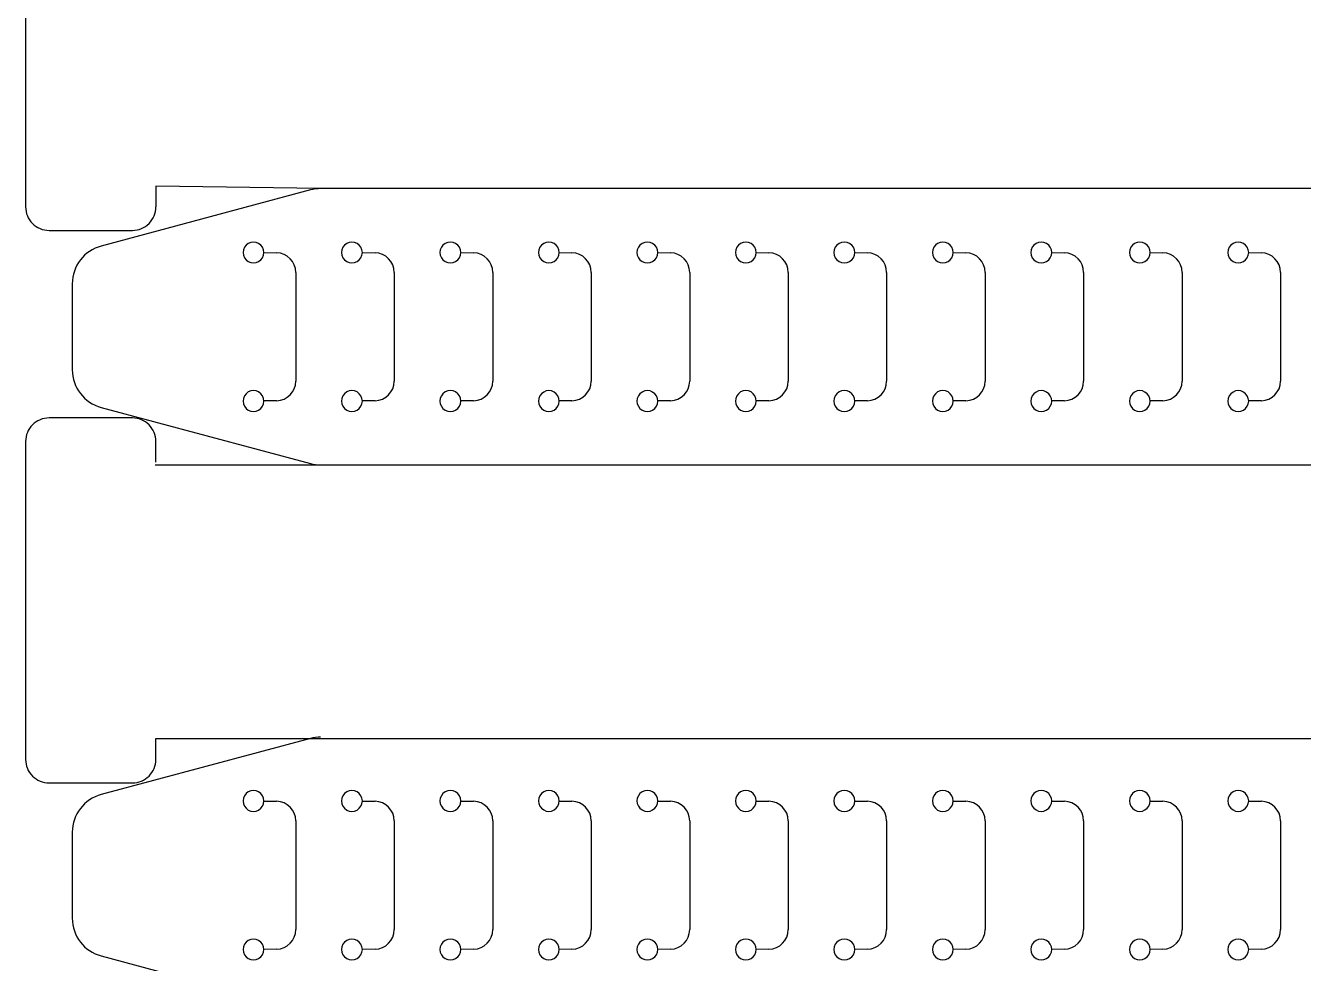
# Model space of a CAD drawing. Extents: x 8 to 984, y 25 to 710.
# Drawn here: x 11.8 to 109.9, y 165.9 to 237.8 of the extents above; entities that cross this region are included whole.
import ezdxf

# ---------------------------------------------------------------- set-up
doc = ezdxf.new("R2010")
doc.units = 0
doc.layers.add('Layer_1', color=7, linetype='CONTINUOUS')

msp = doc.modelspace()

# ---------------------------------------------------------------- linework, layer by layer
at = {"layer": 'Layer_1', "color": 7}
for p, q in [((11.820477, 248.323958), (11.820477, 223.923977)), ((33.685303, 225.227288), (17.630095, 220.925322)), ((34.461749, 225.329523), (21.820484, 225.523965)), ((21.820484, 225.523965), (21.820484, 223.923977)), ((377.04821, 225.329523), (34.461749, 225.329523)), ((13.620464, 222.123964), (20.02047, 222.123964)), ((15.406563, 218.027552), (15.406563, 211.431516)), ((17.630095, 208.53372), (33.685303, 204.231754)), ((20.02047, 207.732853), (13.620464, 207.732853)), ((11.820477, 205.93284), (11.820477, 181.532859)), ((21.820484, 204.332851), (21.820484, 205.93284)), ((21.761749, 204.129519), (377.04821, 204.129519)), ((33.685303, 183.144912), (17.630095, 178.842946)), ((21.820484, 181.532859), (21.820484, 183.132847)), ((21.820484, 183.132847), (364.406947, 183.132847)), ((13.620464, 179.732845), (20.02047, 179.732845)), ((15.406563, 175.945176), (15.406563, 169.34914)), ((17.630095, 166.451344), (33.685303, 162.149378))]:
    msp.add_line(p, q, dxfattribs=at)
at = {"layer": 'Layer_1', "color": 1}
for p, q in [((30.106443, 220.416846), (31.078839, 220.4015)), ((30.106549, 220.429519), (30.106549, 220.429519)), ((37.663419, 220.416846), (38.635816, 220.4015)), ((37.663525, 220.429519), (37.663525, 220.429519)), ((45.220422, 220.416846), (46.192792, 220.4015)), ((45.220501, 220.429519), (45.220501, 220.429519)), ((52.777395, 220.416846), (53.749792, 220.4015)), ((52.777501, 220.429519), (52.777501, 220.429519)), ((60.334372, 220.416846), (61.306768, 220.4015)), ((60.334477, 220.429519), (60.334477, 220.429519)), ((67.891348, 220.416846), (68.863744, 220.4015)), ((67.891454, 220.429519), (67.891454, 220.429519)), ((75.448324, 220.416846), (76.420721, 220.4015)), ((75.44843, 220.429519), (75.44843, 220.429519)), ((83.005327, 220.416846), (83.977697, 220.4015)), ((83.005406, 220.429519), (83.005406, 220.429519)), ((90.562303, 220.416846), (91.5347, 220.4015)), ((90.562409, 220.429519), (90.562409, 220.429519)), ((98.119279, 220.416846), (99.091676, 220.4015)), ((98.119385, 220.429519), (98.119385, 220.429519)), ((105.676258, 220.416846), (106.648655, 220.4015)), ((105.676364, 220.429519), (105.676364, 220.429519)), ((32.555082, 218.90163), (32.555082, 210.557412)), ((40.112058, 218.90163), (40.112058, 210.557412)), ((47.669032, 218.90163), (47.669032, 210.557412)), ((55.226008, 218.90163), (55.226008, 210.557412)), ((62.783011, 218.90163), (62.783011, 210.557412)), ((70.339987, 218.90163), (70.339987, 210.557412)), ((77.896963, 218.90163), (77.896963, 210.557412)), ((85.45394, 218.90163), (85.45394, 210.557412)), ((93.010916, 218.90163), (93.010916, 210.557412)), ((100.567895, 218.90163), (100.567895, 210.557412)), ((108.124898, 218.90163), (108.124898, 210.557412)), ((31.078839, 209.057595), (30.106443, 209.042249)), ((30.106549, 209.029523), (30.106549, 209.029523)), ((38.635816, 209.057595), (37.663419, 209.042249)), ((37.663525, 209.029523), (37.663525, 209.029523)), ((46.192792, 209.057595), (45.220422, 209.042249)), ((45.220501, 209.029523), (45.220501, 209.029523)), ((53.749792, 209.057595), (52.777395, 209.042249)), ((52.777501, 209.029523), (52.777501, 209.029523)), ((61.306768, 209.057595), (60.334372, 209.042249)), ((60.334477, 209.029523), (60.334477, 209.029523)), ((68.863744, 209.057595), (67.891348, 209.042249)), ((67.891454, 209.029523), (67.891454, 209.029523)), ((76.420721, 209.057595), (75.448324, 209.042249)), ((75.44843, 209.029523), (75.44843, 209.029523)), ((83.977697, 209.057595), (83.005327, 209.042249)), ((83.005406, 209.029523), (83.005406, 209.029523)), ((91.5347, 209.057595), (90.562303, 209.042249)), ((90.562409, 209.029523), (90.562409, 209.029523)), ((99.091676, 209.057595), (98.119279, 209.042249)), ((98.119385, 209.029523), (98.119385, 209.029523)), ((106.648655, 209.057595), (105.676258, 209.042249)), ((105.676364, 209.029523), (105.676364, 209.029523)), ((30.106443, 178.33447), (31.078839, 178.319124)), ((30.106549, 178.347143), (30.106549, 178.347143)), ((37.663419, 178.33447), (38.635816, 178.319124)), ((37.663525, 178.347143), (37.663525, 178.347143)), ((45.220422, 178.33447), (46.192792, 178.319124)), ((45.220501, 178.347143), (45.220501, 178.347143)), ((52.777395, 178.33447), (53.749792, 178.319124)), ((52.777501, 178.347143), (52.777501, 178.347143)), ((60.334372, 178.33447), (61.306768, 178.319124)), ((60.334477, 178.347143), (60.334477, 178.347143)), ((67.891348, 178.33447), (68.863744, 178.319124)), ((67.891454, 178.347143), (67.891454, 178.347143)), ((75.448324, 178.33447), (76.420721, 178.319124)), ((75.44843, 178.347143), (75.44843, 178.347143)), ((83.005327, 178.33447), (83.977697, 178.319124)), ((83.005406, 178.347143), (83.005406, 178.347143)), ((90.562303, 178.33447), (91.5347, 178.319124)), ((90.562409, 178.347143), (90.562409, 178.347143)), ((98.119279, 178.33447), (99.091676, 178.319124)), ((98.119385, 178.347143), (98.119385, 178.347143)), ((105.676258, 178.33447), (106.648655, 178.319124)), ((105.676364, 178.347143), (105.676364, 178.347143)), ((32.555082, 176.819254), (32.555082, 168.475036)), ((40.112058, 176.819254), (40.112058, 168.475036)), ((47.669032, 176.819254), (47.669032, 168.475036)), ((55.226008, 176.819254), (55.226008, 168.475036)), ((62.783011, 176.819254), (62.783011, 168.475036)), ((70.339987, 176.819254), (70.339987, 168.475036)), ((77.896963, 176.819254), (77.896963, 168.475036)), ((85.45394, 176.819254), (85.45394, 168.475036)), ((93.010916, 176.819254), (93.010916, 168.475036)), ((100.567895, 176.819254), (100.567895, 168.475036)), ((108.124898, 176.819254), (108.124898, 168.475036)), ((31.078839, 166.975219), (30.106443, 166.959873)), ((30.106549, 166.947147), (30.106549, 166.947147)), ((38.635816, 166.975219), (37.663419, 166.959873)), ((37.663525, 166.947147), (37.663525, 166.947147)), ((46.192792, 166.975219), (45.220422, 166.959873)), ((45.220501, 166.947147), (45.220501, 166.947147)), ((53.749792, 166.975219), (52.777395, 166.959873)), ((52.777501, 166.947147), (52.777501, 166.947147)), ((61.306768, 166.975219), (60.334372, 166.959873)), ((60.334477, 166.947147), (60.334477, 166.947147)), ((68.863744, 166.975219), (67.891348, 166.959873)), ((67.891454, 166.947147), (67.891454, 166.947147)), ((76.420721, 166.975219), (75.448324, 166.959873)), ((75.44843, 166.947147), (75.44843, 166.947147)), ((83.977697, 166.975219), (83.005327, 166.959873)), ((83.005406, 166.947147), (83.005406, 166.947147)), ((91.5347, 166.975219), (90.562303, 166.959873)), ((90.562409, 166.947147), (90.562409, 166.947147)), ((99.091676, 166.975219), (98.119279, 166.959873)), ((98.119385, 166.947147), (98.119385, 166.947147)), ((106.648655, 166.975219), (105.676258, 166.959873)), ((105.676364, 166.947147), (105.676364, 166.947147))]:
    msp.add_line(p, q, dxfattribs=at)
at = {"layer": 'Layer_1', "color": 7}
for points in [[(34.461749, 225.329523), (34.199579, 225.329523), (33.938538, 225.295154), (33.685303, 225.227288)], [(11.820477, 223.923977), (11.820477, 223.446589), (12.010104, 222.988754), (12.347686, 222.651173)], [(21.293275, 222.651173), (21.630857, 222.988728), (21.820484, 223.446563), (21.820484, 223.923977)], [(12.347686, 222.651173), (12.685241, 222.313617), (13.143076, 222.123964), (13.620464, 222.123964)], [(20.02047, 222.123964), (20.497858, 222.123964), (20.955719, 222.313591), (21.293275, 222.651173)], [(17.630095, 220.925322), (16.318553, 220.573902), (15.406566, 219.385368), (15.406563, 218.027552)], [(15.406563, 211.43149), (15.406566, 210.073675), (16.318553, 208.885166), (17.630095, 208.53372)], [(12.347686, 207.205618), (12.010104, 206.868062), (11.820477, 206.410227), (11.820477, 205.93284)], [(13.620464, 207.732853), (13.143076, 207.732853), (12.685241, 207.5432), (12.347686, 207.205618)], [(21.293275, 207.205644), (20.955719, 207.5432), (20.497858, 207.732853), (20.02047, 207.732853)], [(21.820484, 205.93284), (21.820484, 206.410227), (21.630857, 206.868062), (21.293275, 207.205644)], [(33.685303, 204.231754), (33.938538, 204.163915), (34.199579, 204.129519), (34.461749, 204.129519)], [(34.461749, 183.247147), (34.199579, 183.247147), (33.938538, 183.212778), (33.685303, 183.144912)], [(11.820477, 181.532859), (11.820477, 181.055471), (12.010104, 180.597636), (12.347686, 180.260054)], [(21.293275, 180.260054), (21.630857, 180.59761), (21.820484, 181.055445), (21.820484, 181.532859)], [(12.347686, 180.260054), (12.685241, 179.922499), (13.143076, 179.732845), (13.620464, 179.732845)], [(20.02047, 179.732845), (20.497858, 179.732845), (20.955719, 179.922472), (21.293275, 180.260054)], [(17.630095, 178.842946), (16.318553, 178.491526), (15.406566, 177.302991), (15.406563, 175.945176)], [(15.406563, 169.349114), (15.406566, 167.991299), (16.318553, 166.80279), (17.630095, 166.451344)]]:
    msp.add_open_spline(points, degree=3, dxfattribs=at)
at = {"layer": 'Layer_1', "color": 1}
for points in [[(28.905674, 221.124897), (28.657706, 220.981308), (28.505468, 220.716063), (28.50656, 220.429519)], [(29.707435, 221.124897), (29.459468, 221.268486), (29.153641, 221.268486), (28.905674, 221.124897)], [(30.106549, 220.429519), (30.107607, 220.716063), (29.955403, 220.981308), (29.707435, 221.124897)], [(36.46265, 221.124897), (36.214682, 220.981308), (36.062444, 220.716063), (36.063536, 220.429519)], [(37.264411, 221.124897), (37.016444, 221.268486), (36.710617, 221.268486), (36.46265, 221.124897)], [(37.663525, 220.429519), (37.664583, 220.716063), (37.512379, 220.981308), (37.264411, 221.124897)], [(44.019568, 221.125056), (43.771571, 220.98144), (43.619346, 220.716116), (43.620513, 220.429519)], [(44.821446, 221.125056), (44.573449, 221.268698), (44.267564, 221.268698), (44.019568, 221.125056)], [(45.220501, 220.429519), (45.221559, 220.716116), (45.069442, 220.98144), (44.821446, 221.125056)], [(51.577489, 221.122357), (51.329966, 220.979456), (51.177486, 220.715349), (51.177486, 220.429519)], [(52.377499, 221.122357), (52.129976, 221.265259), (51.825012, 221.265259), (51.577489, 221.122357)], [(52.777501, 220.429519), (52.777501, 220.715349), (52.625022, 220.979456), (52.377499, 221.122357)], [(59.134468, 221.122357), (58.886942, 220.979456), (58.734463, 220.715349), (58.734463, 220.429519)], [(59.934472, 221.122357), (59.686949, 221.265259), (59.381991, 221.265259), (59.134468, 221.122357)], [(60.334477, 220.429519), (60.334477, 220.715349), (60.181995, 220.979456), (59.934472, 221.122357)], [(66.690579, 221.124897), (66.442611, 220.981308), (66.290373, 220.716063), (66.291465, 220.429519)], [(67.49234, 221.124897), (67.244373, 221.268486), (66.938546, 221.268486), (66.690579, 221.124897)], [(67.891454, 220.429519), (67.892512, 220.716063), (67.740308, 220.981308), (67.49234, 221.124897)], [(74.247555, 221.124897), (73.999587, 220.981308), (73.847349, 220.716063), (73.848442, 220.429519)], [(75.049317, 221.124897), (74.801349, 221.268486), (74.495522, 221.268486), (74.247555, 221.124897)], [(75.44843, 220.429519), (75.449488, 220.716063), (75.297284, 220.981308), (75.049317, 221.124897)], [(81.804473, 221.125056), (81.556474, 220.98144), (81.404254, 220.716116), (81.405418, 220.429519)], [(82.606351, 221.125056), (82.358354, 221.268698), (82.05247, 221.268698), (81.804473, 221.125056)], [(83.005406, 220.429519), (83.006464, 220.716116), (82.854348, 220.98144), (82.606351, 221.125056)], [(89.362399, 221.122357), (89.114876, 220.979456), (88.962394, 220.715349), (88.962394, 220.429519)], [(90.162404, 221.122357), (89.914881, 221.265259), (89.609922, 221.265259), (89.362399, 221.122357)], [(90.562409, 220.429519), (90.562409, 220.715349), (90.409929, 220.979456), (90.162404, 221.122357)], [(96.919373, 221.122357), (96.67185, 220.979456), (96.51937, 220.715349), (96.51937, 220.429519)], [(97.719383, 221.122357), (97.47186, 221.265259), (97.166896, 221.265259), (96.919373, 221.122357)], [(98.119385, 220.429519), (98.119385, 220.715349), (97.966906, 220.979456), (97.719383, 221.122357)], [(104.476354, 221.122357), (104.228829, 220.979456), (104.076349, 220.715349), (104.076349, 220.429519)], [(105.276359, 221.122357), (105.028836, 221.265259), (104.723877, 221.265259), (104.476354, 221.122357)], [(105.676364, 220.429519), (105.676364, 220.715349), (105.523882, 220.979456), (105.276359, 221.122357)], [(28.50656, 220.429519), (28.505502, 220.143002), (28.657706, 219.877757), (28.905674, 219.734168)], [(28.905674, 219.734168), (29.153641, 219.590578), (29.459468, 219.590578), (29.707435, 219.734168)], [(29.707435, 219.734168), (29.955403, 219.877757), (30.107641, 220.143002), (30.106549, 220.429519)], [(32.555082, 218.90163), (32.555085, 219.720806), (31.897902, 220.388482), (31.078839, 220.401447)], [(36.063536, 220.429519), (36.062478, 220.143002), (36.214682, 219.877757), (36.46265, 219.734168)], [(36.46265, 219.734168), (36.710617, 219.590578), (37.016444, 219.590578), (37.264411, 219.734168)], [(37.264411, 219.734168), (37.512379, 219.877757), (37.664618, 220.143002), (37.663525, 220.429519)], [(40.112058, 218.90163), (40.112061, 219.720806), (39.454878, 220.388482), (38.635816, 220.401447)], [(43.620513, 220.429519), (43.619454, 220.142949), (43.771571, 219.877625), (44.019568, 219.734009)], [(44.019568, 219.734009), (44.267564, 219.590367), (44.573449, 219.590367), (44.821446, 219.734009)], [(44.821446, 219.734009), (45.069442, 219.877625), (45.221665, 220.142949), (45.220501, 220.429519)], [(47.669032, 218.90163), (47.669035, 219.720806), (47.011855, 220.388482), (46.192792, 220.401447)], [(51.177486, 220.429519), (51.177486, 220.143716), (51.329966, 219.879609), (51.577489, 219.736708)], [(51.577489, 219.736708), (51.825012, 219.59378), (52.129976, 219.59378), (52.377499, 219.736708)], [(52.377499, 219.736708), (52.625022, 219.879609), (52.777501, 220.143716), (52.777501, 220.429519)], [(55.226008, 218.90163), (55.226011, 219.720806), (54.568844, 220.388456), (53.749792, 220.401447)], [(58.734463, 220.429519), (58.734463, 220.143716), (58.886942, 219.879609), (59.134468, 219.736708)], [(59.134468, 219.736708), (59.381991, 219.59378), (59.686949, 219.59378), (59.934472, 219.736708)], [(59.934472, 219.736708), (60.181995, 219.879609), (60.334477, 220.143716), (60.334477, 220.429519)], [(62.783011, 218.90163), (62.783014, 219.720806), (62.125831, 220.388482), (61.306768, 220.401447)], [(66.291465, 220.429519), (66.290407, 220.143002), (66.442611, 219.877757), (66.690579, 219.734168)], [(66.690579, 219.734168), (66.938546, 219.590578), (67.244373, 219.590578), (67.49234, 219.734168)], [(67.49234, 219.734168), (67.740308, 219.877757), (67.892546, 220.143002), (67.891454, 220.429519)], [(70.339987, 218.90163), (70.33999, 219.720806), (69.682807, 220.388482), (68.863744, 220.401447)], [(73.848442, 220.429519), (73.847383, 220.143002), (73.999587, 219.877757), (74.247555, 219.734168)], [(74.247555, 219.734168), (74.495522, 219.590578), (74.801349, 219.590578), (75.049317, 219.734168)], [(75.049317, 219.734168), (75.297284, 219.877757), (75.449523, 220.143002), (75.44843, 220.429519)], [(77.896963, 218.90163), (77.896966, 219.720806), (77.239783, 220.388482), (76.420721, 220.401447)], [(81.405418, 220.429519), (81.404359, 220.142949), (81.556474, 219.877625), (81.804473, 219.734009)], [(81.804473, 219.734009), (82.05247, 219.590367), (82.358354, 219.590367), (82.606351, 219.734009)], [(82.606351, 219.734009), (82.854348, 219.877625), (83.006573, 220.142949), (83.005406, 220.429519)], [(85.45394, 218.90163), (85.453942, 219.720806), (84.79676, 220.388482), (83.977697, 220.401447)], [(88.962394, 220.429519), (88.962394, 220.143716), (89.114876, 219.879609), (89.362399, 219.736708)], [(89.362399, 219.736708), (89.609922, 219.59378), (89.914881, 219.59378), (90.162404, 219.736708)], [(90.162404, 219.736708), (90.409929, 219.879609), (90.562409, 220.143716), (90.562409, 220.429519)], [(93.010916, 218.90163), (93.010919, 219.720806), (92.353752, 220.388456), (91.5347, 220.401447)], [(96.51937, 220.429519), (96.51937, 220.143716), (96.67185, 219.879609), (96.919373, 219.736708)], [(96.919373, 219.736708), (97.166896, 219.59378), (97.47186, 219.59378), (97.719383, 219.736708)], [(97.719383, 219.736708), (97.966906, 219.879609), (98.119385, 220.143716), (98.119385, 220.429519)], [(100.567895, 218.90163), (100.567897, 219.720806), (99.910728, 220.388456), (99.091676, 220.401447)], [(104.076349, 220.429519), (104.076349, 220.143716), (104.228829, 219.879609), (104.476354, 219.736708)], [(104.476354, 219.736708), (104.723877, 219.59378), (105.028836, 219.59378), (105.276359, 219.736708)], [(105.276359, 219.736708), (105.523882, 219.879609), (105.676364, 220.143716), (105.676364, 220.429519)], [(108.124898, 218.90163), (108.1249, 219.720806), (107.467717, 220.388482), (106.648655, 220.401447)], [(29.707435, 209.724901), (29.459468, 209.86849), (29.153641, 209.86849), (28.905674, 209.724901)], [(31.078839, 209.057595), (31.897902, 209.07056), (32.555085, 209.738262), (32.555082, 210.557412)], [(37.264411, 209.724901), (37.016444, 209.86849), (36.710617, 209.86849), (36.46265, 209.724901)], [(38.635816, 209.057595), (39.454878, 209.07056), (40.112061, 209.738262), (40.112058, 210.557412)], [(44.821446, 209.72506), (44.573449, 209.868702), (44.267564, 209.868702), (44.019568, 209.72506)], [(46.192792, 209.057595), (47.011855, 209.07056), (47.669035, 209.738262), (47.669032, 210.557412)], [(52.377499, 209.722361), (52.129976, 209.865262), (51.825012, 209.865262), (51.577489, 209.722361)], [(53.749792, 209.057595), (54.568844, 209.07056), (55.226011, 209.738262), (55.226008, 210.557412)], [(59.934472, 209.722361), (59.686949, 209.865262), (59.381991, 209.865262), (59.134468, 209.722361)], [(61.306768, 209.057595), (62.125831, 209.07056), (62.783014, 209.738262), (62.783011, 210.557412)], [(67.49234, 209.724901), (67.244373, 209.86849), (66.938546, 209.86849), (66.690579, 209.724901)], [(68.863744, 209.057595), (69.682807, 209.07056), (70.33999, 209.738262), (70.339987, 210.557412)], [(75.049317, 209.724901), (74.801349, 209.86849), (74.495522, 209.86849), (74.247555, 209.724901)], [(76.420721, 209.057595), (77.239783, 209.07056), (77.896966, 209.738262), (77.896963, 210.557412)], [(82.606351, 209.72506), (82.358354, 209.868702), (82.05247, 209.868702), (81.804473, 209.72506)], [(83.977697, 209.057595), (84.79676, 209.07056), (85.453942, 209.738262), (85.45394, 210.557412)], [(90.162404, 209.722361), (89.914881, 209.865262), (89.609922, 209.865262), (89.362399, 209.722361)], [(91.5347, 209.057595), (92.353752, 209.07056), (93.010919, 209.738262), (93.010916, 210.557412)], [(97.719383, 209.722361), (97.47186, 209.865262), (97.166896, 209.865262), (96.919373, 209.722361)], [(99.091676, 209.057595), (99.910728, 209.07056), (100.567897, 209.738262), (100.567895, 210.557412)], [(105.276359, 209.722361), (105.028836, 209.865262), (104.723877, 209.865262), (104.476354, 209.722361)], [(106.648655, 209.057595), (107.467717, 209.07056), (108.1249, 209.738262), (108.124898, 210.557412)], [(28.905674, 209.724901), (28.657706, 209.581311), (28.505468, 209.316067), (28.50656, 209.029523)], [(28.50656, 209.029523), (28.505502, 208.743006), (28.657706, 208.477761), (28.905674, 208.334171)], [(30.106549, 209.029523), (30.107607, 209.316067), (29.955403, 209.581311), (29.707435, 209.724901)], [(29.707435, 208.334171), (29.955403, 208.477761), (30.107641, 208.743006), (30.106549, 209.029523)], [(36.46265, 209.724901), (36.214682, 209.581311), (36.062444, 209.316067), (36.063536, 209.029523)], [(36.063536, 209.029523), (36.062478, 208.743006), (36.214682, 208.477761), (36.46265, 208.334171)], [(37.663525, 209.029523), (37.664583, 209.316067), (37.512379, 209.581311), (37.264411, 209.724901)], [(37.264411, 208.334171), (37.512379, 208.477761), (37.664618, 208.743006), (37.663525, 209.029523)], [(44.019568, 209.72506), (43.771571, 209.581444), (43.619346, 209.31612), (43.620513, 209.029523)], [(43.620513, 209.029523), (43.619454, 208.742953), (43.771571, 208.477629), (44.019568, 208.333986)], [(45.220501, 209.029523), (45.221559, 209.31612), (45.069442, 209.581444), (44.821446, 209.72506)], [(44.821446, 208.333986), (45.069442, 208.477629), (45.221665, 208.742953), (45.220501, 209.029523)], [(51.577489, 209.722361), (51.329966, 209.579459), (51.177486, 209.315352), (51.177486, 209.029523)], [(51.177486, 209.029523), (51.177486, 208.74372), (51.329966, 208.479613), (51.577489, 208.336711)], [(52.777501, 209.029523), (52.777501, 209.315352), (52.625022, 209.579459), (52.377499, 209.722361)], [(52.377499, 208.336711), (52.625022, 208.479613), (52.777501, 208.74372), (52.777501, 209.029523)], [(59.134468, 209.722361), (58.886942, 209.579459), (58.734463, 209.315352), (58.734463, 209.029523)], [(58.734463, 209.029523), (58.734463, 208.74372), (58.886942, 208.479613), (59.134468, 208.336711)], [(60.334477, 209.029523), (60.334477, 209.315352), (60.181995, 209.579459), (59.934472, 209.722361)], [(59.934472, 208.336711), (60.181995, 208.479613), (60.334477, 208.74372), (60.334477, 209.029523)], [(66.690579, 209.724901), (66.442611, 209.581311), (66.290373, 209.316067), (66.291465, 209.029523)], [(66.291465, 209.029523), (66.290407, 208.743006), (66.442611, 208.477761), (66.690579, 208.334171)], [(67.891454, 209.029523), (67.892512, 209.316067), (67.740308, 209.581311), (67.49234, 209.724901)], [(67.49234, 208.334171), (67.740308, 208.477761), (67.892546, 208.743006), (67.891454, 209.029523)], [(74.247555, 209.724901), (73.999587, 209.581311), (73.847349, 209.316067), (73.848442, 209.029523)], [(73.848442, 209.029523), (73.847383, 208.743006), (73.999587, 208.477761), (74.247555, 208.334171)], [(75.44843, 209.029523), (75.449488, 209.316067), (75.297284, 209.581311), (75.049317, 209.724901)], [(75.049317, 208.334171), (75.297284, 208.477761), (75.449523, 208.743006), (75.44843, 209.029523)], [(81.804473, 209.72506), (81.556474, 209.581444), (81.404254, 209.31612), (81.405418, 209.029523)], [(81.405418, 209.029523), (81.404359, 208.742953), (81.556474, 208.477629), (81.804473, 208.333986)], [(83.005406, 209.029523), (83.006464, 209.31612), (82.854348, 209.581444), (82.606351, 209.72506)], [(82.606351, 208.333986), (82.854348, 208.477629), (83.006573, 208.742953), (83.005406, 209.029523)], [(89.362399, 209.722361), (89.114876, 209.579459), (88.962394, 209.315352), (88.962394, 209.029523)], [(88.962394, 209.029523), (88.962394, 208.74372), (89.114876, 208.479613), (89.362399, 208.336711)], [(90.562409, 209.029523), (90.562409, 209.315352), (90.409929, 209.579459), (90.162404, 209.722361)], [(90.162404, 208.336711), (90.409929, 208.479613), (90.562409, 208.74372), (90.562409, 209.029523)], [(96.919373, 209.722361), (96.67185, 209.579459), (96.51937, 209.315352), (96.51937, 209.029523)], [(96.51937, 209.029523), (96.51937, 208.74372), (96.67185, 208.479613), (96.919373, 208.336711)], [(98.119385, 209.029523), (98.119385, 209.315352), (97.966906, 209.579459), (97.719383, 209.722361)], [(97.719383, 208.336711), (97.966906, 208.479613), (98.119385, 208.74372), (98.119385, 209.029523)], [(104.476354, 209.722361), (104.228829, 209.579459), (104.076349, 209.315352), (104.076349, 209.029523)], [(104.076349, 209.029523), (104.076349, 208.74372), (104.228829, 208.479613), (104.476354, 208.336711)], [(105.676364, 209.029523), (105.676364, 209.315352), (105.523882, 209.579459), (105.276359, 209.722361)], [(105.276359, 208.336711), (105.523882, 208.479613), (105.676364, 208.74372), (105.676364, 209.029523)], [(28.905674, 208.334171), (29.153641, 208.190582), (29.459468, 208.190582), (29.707435, 208.334171)], [(36.46265, 208.334171), (36.710617, 208.190582), (37.016444, 208.190582), (37.264411, 208.334171)], [(44.019568, 208.333986), (44.267564, 208.19037), (44.573449, 208.19037), (44.821446, 208.333986)], [(51.577489, 208.336711), (51.825012, 208.193784), (52.129976, 208.193784), (52.377499, 208.336711)], [(59.134468, 208.336711), (59.381991, 208.193784), (59.686949, 208.193784), (59.934472, 208.336711)], [(66.690579, 208.334171), (66.938546, 208.190582), (67.244373, 208.190582), (67.49234, 208.334171)], [(74.247555, 208.334171), (74.495522, 208.190582), (74.801349, 208.190582), (75.049317, 208.334171)], [(81.804473, 208.333986), (82.05247, 208.19037), (82.358354, 208.19037), (82.606351, 208.333986)], [(89.362399, 208.336711), (89.609922, 208.193784), (89.914881, 208.193784), (90.162404, 208.336711)], [(96.919373, 208.336711), (97.166896, 208.193784), (97.47186, 208.193784), (97.719383, 208.336711)], [(104.476354, 208.336711), (104.723877, 208.193784), (105.028836, 208.193784), (105.276359, 208.336711)], [(28.905674, 179.042521), (28.657706, 178.898932), (28.505468, 178.633687), (28.50656, 178.347143)], [(29.707435, 179.042521), (29.459468, 179.18611), (29.153641, 179.18611), (28.905674, 179.042521)], [(30.106549, 178.347143), (30.107607, 178.633687), (29.955403, 178.898932), (29.707435, 179.042521)], [(36.46265, 179.042521), (36.214682, 178.898932), (36.062444, 178.633687), (36.063536, 178.347143)], [(37.264411, 179.042521), (37.016444, 179.18611), (36.710617, 179.18611), (36.46265, 179.042521)], [(37.663525, 178.347143), (37.664583, 178.633687), (37.512379, 178.898932), (37.264411, 179.042521)], [(44.019568, 179.04268), (43.771571, 178.899064), (43.619346, 178.63374), (43.620513, 178.347143)], [(44.821446, 179.04268), (44.573449, 179.186322), (44.267564, 179.186322), (44.019568, 179.04268)], [(45.220501, 178.347143), (45.221559, 178.63374), (45.069442, 178.899064), (44.821446, 179.04268)], [(51.577489, 179.039981), (51.329966, 178.89708), (51.177486, 178.632973), (51.177486, 178.347143)], [(52.377499, 179.039981), (52.129976, 179.182883), (51.825012, 179.182883), (51.577489, 179.039981)], [(52.777501, 178.347143), (52.777501, 178.632973), (52.625022, 178.89708), (52.377499, 179.039981)], [(59.134468, 179.039981), (58.886942, 178.89708), (58.734463, 178.632973), (58.734463, 178.347143)], [(59.934472, 179.039981), (59.686949, 179.182883), (59.381991, 179.182883), (59.134468, 179.039981)], [(60.334477, 178.347143), (60.334477, 178.632973), (60.181995, 178.89708), (59.934472, 179.039981)], [(66.690579, 179.042521), (66.442611, 178.898932), (66.290373, 178.633687), (66.291465, 178.347143)], [(67.49234, 179.042521), (67.244373, 179.18611), (66.938546, 179.18611), (66.690579, 179.042521)], [(67.891454, 178.347143), (67.892512, 178.633687), (67.740308, 178.898932), (67.49234, 179.042521)], [(74.247555, 179.042521), (73.999587, 178.898932), (73.847349, 178.633687), (73.848442, 178.347143)], [(75.049317, 179.042521), (74.801349, 179.18611), (74.495522, 179.18611), (74.247555, 179.042521)], [(75.44843, 178.347143), (75.449488, 178.633687), (75.297284, 178.898932), (75.049317, 179.042521)], [(81.804473, 179.04268), (81.556474, 178.899064), (81.404254, 178.63374), (81.405418, 178.347143)], [(82.606351, 179.04268), (82.358354, 179.186322), (82.05247, 179.186322), (81.804473, 179.04268)], [(83.005406, 178.347143), (83.006464, 178.63374), (82.854348, 178.899064), (82.606351, 179.04268)], [(89.362399, 179.039981), (89.114876, 178.89708), (88.962394, 178.632973), (88.962394, 178.347143)], [(90.162404, 179.039981), (89.914881, 179.182883), (89.609922, 179.182883), (89.362399, 179.039981)], [(90.562409, 178.347143), (90.562409, 178.632973), (90.409929, 178.89708), (90.162404, 179.039981)], [(96.919373, 179.039981), (96.67185, 178.89708), (96.51937, 178.632973), (96.51937, 178.347143)], [(97.719383, 179.039981), (97.47186, 179.182883), (97.166896, 179.182883), (96.919373, 179.039981)], [(98.119385, 178.347143), (98.119385, 178.632973), (97.966906, 178.89708), (97.719383, 179.039981)], [(104.476354, 179.039981), (104.228829, 178.89708), (104.076349, 178.632973), (104.076349, 178.347143)], [(105.276359, 179.039981), (105.028836, 179.182883), (104.723877, 179.182883), (104.476354, 179.039981)], [(105.676364, 178.347143), (105.676364, 178.632973), (105.523882, 178.89708), (105.276359, 179.039981)], [(28.50656, 178.347143), (28.505502, 178.060626), (28.657706, 177.795381), (28.905674, 177.651792)], [(28.905674, 177.651792), (29.153641, 177.508202), (29.459468, 177.508202), (29.707435, 177.651792)], [(29.707435, 177.651792), (29.955403, 177.795381), (30.107641, 178.060626), (30.106549, 178.347143)], [(32.555082, 176.819254), (32.555085, 177.63843), (31.897902, 178.306106), (31.078839, 178.319071)], [(36.063536, 178.347143), (36.062478, 178.060626), (36.214682, 177.795381), (36.46265, 177.651792)], [(36.46265, 177.651792), (36.710617, 177.508202), (37.016444, 177.508202), (37.264411, 177.651792)], [(37.264411, 177.651792), (37.512379, 177.795381), (37.664618, 178.060626), (37.663525, 178.347143)], [(40.112058, 176.819254), (40.112061, 177.63843), (39.454878, 178.306106), (38.635816, 178.319071)], [(43.620513, 178.347143), (43.619454, 178.060573), (43.771571, 177.795249), (44.019568, 177.651633)], [(44.019568, 177.651633), (44.267564, 177.507991), (44.573449, 177.507991), (44.821446, 177.651633)], [(44.821446, 177.651633), (45.069442, 177.795249), (45.221665, 178.060573), (45.220501, 178.347143)], [(47.669032, 176.819254), (47.669035, 177.63843), (47.011855, 178.306106), (46.192792, 178.319071)], [(51.177486, 178.347143), (51.177486, 178.06134), (51.329966, 177.797233), (51.577489, 177.654332)], [(51.577489, 177.654332), (51.825012, 177.511404), (52.129976, 177.511404), (52.377499, 177.654332)], [(52.377499, 177.654332), (52.625022, 177.797233), (52.777501, 178.06134), (52.777501, 178.347143)], [(55.226008, 176.819254), (55.226011, 177.63843), (54.568844, 178.30608), (53.749792, 178.319071)], [(58.734463, 178.347143), (58.734463, 178.06134), (58.886942, 177.797233), (59.134468, 177.654332)], [(59.134468, 177.654332), (59.381991, 177.511404), (59.686949, 177.511404), (59.934472, 177.654332)], [(59.934472, 177.654332), (60.181995, 177.797233), (60.334477, 178.06134), (60.334477, 178.347143)], [(62.783011, 176.819254), (62.783014, 177.63843), (62.125831, 178.306106), (61.306768, 178.319071)], [(66.291465, 178.347143), (66.290407, 178.060626), (66.442611, 177.795381), (66.690579, 177.651792)], [(66.690579, 177.651792), (66.938546, 177.508202), (67.244373, 177.508202), (67.49234, 177.651792)], [(67.49234, 177.651792), (67.740308, 177.795381), (67.892546, 178.060626), (67.891454, 178.347143)], [(70.339987, 176.819254), (70.33999, 177.63843), (69.682807, 178.306106), (68.863744, 178.319071)], [(73.848442, 178.347143), (73.847383, 178.060626), (73.999587, 177.795381), (74.247555, 177.651792)], [(74.247555, 177.651792), (74.495522, 177.508202), (74.801349, 177.508202), (75.049317, 177.651792)], [(75.049317, 177.651792), (75.297284, 177.795381), (75.449523, 178.060626), (75.44843, 178.347143)], [(77.896963, 176.819254), (77.896966, 177.63843), (77.239783, 178.306106), (76.420721, 178.319071)], [(81.405418, 178.347143), (81.404359, 178.060573), (81.556474, 177.795249), (81.804473, 177.651633)], [(81.804473, 177.651633), (82.05247, 177.507991), (82.358354, 177.507991), (82.606351, 177.651633)], [(82.606351, 177.651633), (82.854348, 177.795249), (83.006573, 178.060573), (83.005406, 178.347143)], [(85.45394, 176.819254), (85.453942, 177.63843), (84.79676, 178.306106), (83.977697, 178.319071)], [(88.962394, 178.347143), (88.962394, 178.06134), (89.114876, 177.797233), (89.362399, 177.654332)], [(89.362399, 177.654332), (89.609922, 177.511404), (89.914881, 177.511404), (90.162404, 177.654332)], [(90.162404, 177.654332), (90.409929, 177.797233), (90.562409, 178.06134), (90.562409, 178.347143)], [(93.010916, 176.819254), (93.010919, 177.63843), (92.353752, 178.30608), (91.5347, 178.319071)], [(96.51937, 178.347143), (96.51937, 178.06134), (96.67185, 177.797233), (96.919373, 177.654332)], [(96.919373, 177.654332), (97.166896, 177.511404), (97.47186, 177.511404), (97.719383, 177.654332)], [(97.719383, 177.654332), (97.966906, 177.797233), (98.119385, 178.06134), (98.119385, 178.347143)], [(100.567895, 176.819254), (100.567897, 177.63843), (99.910728, 178.30608), (99.091676, 178.319071)], [(104.076349, 178.347143), (104.076349, 178.06134), (104.228829, 177.797233), (104.476354, 177.654332)], [(104.476354, 177.654332), (104.723877, 177.511404), (105.028836, 177.511404), (105.276359, 177.654332)], [(105.276359, 177.654332), (105.523882, 177.797233), (105.676364, 178.06134), (105.676364, 178.347143)], [(108.124898, 176.819254), (108.1249, 177.63843), (107.467717, 178.306106), (106.648655, 178.319071)], [(29.707435, 167.642525), (29.459468, 167.786114), (29.153641, 167.786114), (28.905674, 167.642525)], [(31.078839, 166.975219), (31.897902, 166.988184), (32.555085, 167.655886), (32.555082, 168.475036)], [(37.264411, 167.642525), (37.016444, 167.786114), (36.710617, 167.786114), (36.46265, 167.642525)], [(38.635816, 166.975219), (39.454878, 166.988184), (40.112061, 167.655886), (40.112058, 168.475036)], [(44.821446, 167.642684), (44.573449, 167.786326), (44.267564, 167.786326), (44.019568, 167.642684)], [(46.192792, 166.975219), (47.011855, 166.988184), (47.669035, 167.655886), (47.669032, 168.475036)], [(52.377499, 167.639985), (52.129976, 167.782886), (51.825012, 167.782886), (51.577489, 167.639985)], [(53.749792, 166.975219), (54.568844, 166.988184), (55.226011, 167.655886), (55.226008, 168.475036)], [(59.934472, 167.639985), (59.686949, 167.782886), (59.381991, 167.782886), (59.134468, 167.639985)], [(61.306768, 166.975219), (62.125831, 166.988184), (62.783014, 167.655886), (62.783011, 168.475036)], [(67.49234, 167.642525), (67.244373, 167.786114), (66.938546, 167.786114), (66.690579, 167.642525)], [(68.863744, 166.975219), (69.682807, 166.988184), (70.33999, 167.655886), (70.339987, 168.475036)], [(75.049317, 167.642525), (74.801349, 167.786114), (74.495522, 167.786114), (74.247555, 167.642525)], [(76.420721, 166.975219), (77.239783, 166.988184), (77.896966, 167.655886), (77.896963, 168.475036)], [(82.606351, 167.642684), (82.358354, 167.786326), (82.05247, 167.786326), (81.804473, 167.642684)], [(83.977697, 166.975219), (84.79676, 166.988184), (85.453942, 167.655886), (85.45394, 168.475036)], [(90.162404, 167.639985), (89.914881, 167.782886), (89.609922, 167.782886), (89.362399, 167.639985)], [(91.5347, 166.975219), (92.353752, 166.988184), (93.010919, 167.655886), (93.010916, 168.475036)], [(97.719383, 167.639985), (97.47186, 167.782886), (97.166896, 167.782886), (96.919373, 167.639985)], [(99.091676, 166.975219), (99.910728, 166.988184), (100.567897, 167.655886), (100.567895, 168.475036)], [(105.276359, 167.639985), (105.028836, 167.782886), (104.723877, 167.782886), (104.476354, 167.639985)], [(106.648655, 166.975219), (107.467717, 166.988184), (108.1249, 167.655886), (108.124898, 168.475036)], [(28.905674, 167.642525), (28.657706, 167.498935), (28.505468, 167.233691), (28.50656, 166.947147)], [(28.50656, 166.947147), (28.505502, 166.66063), (28.657706, 166.395385), (28.905674, 166.251795)], [(30.106549, 166.947147), (30.107607, 167.233691), (29.955403, 167.498935), (29.707435, 167.642525)], [(29.707435, 166.251795), (29.955403, 166.395385), (30.107641, 166.66063), (30.106549, 166.947147)], [(36.46265, 167.642525), (36.214682, 167.498935), (36.062444, 167.233691), (36.063536, 166.947147)], [(36.063536, 166.947147), (36.062478, 166.66063), (36.214682, 166.395385), (36.46265, 166.251795)], [(37.663525, 166.947147), (37.664583, 167.233691), (37.512379, 167.498935), (37.264411, 167.642525)], [(37.264411, 166.251795), (37.512379, 166.395385), (37.664618, 166.66063), (37.663525, 166.947147)], [(44.019568, 167.642684), (43.771571, 167.499068), (43.619346, 167.233744), (43.620513, 166.947147)], [(43.620513, 166.947147), (43.619454, 166.660577), (43.771571, 166.395253), (44.019568, 166.25161)], [(45.220501, 166.947147), (45.221559, 167.233744), (45.069442, 167.499068), (44.821446, 167.642684)], [(44.821446, 166.25161), (45.069442, 166.395253), (45.221665, 166.660577), (45.220501, 166.947147)], [(51.577489, 167.639985), (51.329966, 167.497083), (51.177486, 167.232976), (51.177486, 166.947147)], [(51.177486, 166.947147), (51.177486, 166.661344), (51.329966, 166.397237), (51.577489, 166.254335)], [(52.777501, 166.947147), (52.777501, 167.232976), (52.625022, 167.497083), (52.377499, 167.639985)], [(52.377499, 166.254335), (52.625022, 166.397237), (52.777501, 166.661344), (52.777501, 166.947147)], [(59.134468, 167.639985), (58.886942, 167.497083), (58.734463, 167.232976), (58.734463, 166.947147)], [(58.734463, 166.947147), (58.734463, 166.661344), (58.886942, 166.397237), (59.134468, 166.254335)], [(60.334477, 166.947147), (60.334477, 167.232976), (60.181995, 167.497083), (59.934472, 167.639985)], [(59.934472, 166.254335), (60.181995, 166.397237), (60.334477, 166.661344), (60.334477, 166.947147)], [(66.690579, 167.642525), (66.442611, 167.498935), (66.290373, 167.233691), (66.291465, 166.947147)], [(66.291465, 166.947147), (66.290407, 166.66063), (66.442611, 166.395385), (66.690579, 166.251795)], [(67.891454, 166.947147), (67.892512, 167.233691), (67.740308, 167.498935), (67.49234, 167.642525)], [(67.49234, 166.251795), (67.740308, 166.395385), (67.892546, 166.66063), (67.891454, 166.947147)], [(74.247555, 167.642525), (73.999587, 167.498935), (73.847349, 167.233691), (73.848442, 166.947147)], [(73.848442, 166.947147), (73.847383, 166.66063), (73.999587, 166.395385), (74.247555, 166.251795)], [(75.44843, 166.947147), (75.449488, 167.233691), (75.297284, 167.498935), (75.049317, 167.642525)], [(75.049317, 166.251795), (75.297284, 166.395385), (75.449523, 166.66063), (75.44843, 166.947147)], [(81.804473, 167.642684), (81.556474, 167.499068), (81.404254, 167.233744), (81.405418, 166.947147)], [(81.405418, 166.947147), (81.404359, 166.660577), (81.556474, 166.395253), (81.804473, 166.25161)], [(83.005406, 166.947147), (83.006464, 167.233744), (82.854348, 167.499068), (82.606351, 167.642684)], [(82.606351, 166.25161), (82.854348, 166.395253), (83.006573, 166.660577), (83.005406, 166.947147)], [(89.362399, 167.639985), (89.114876, 167.497083), (88.962394, 167.232976), (88.962394, 166.947147)], [(88.962394, 166.947147), (88.962394, 166.661344), (89.114876, 166.397237), (89.362399, 166.254335)], [(90.562409, 166.947147), (90.562409, 167.232976), (90.409929, 167.497083), (90.162404, 167.639985)], [(90.162404, 166.254335), (90.409929, 166.397237), (90.562409, 166.661344), (90.562409, 166.947147)], [(96.919373, 167.639985), (96.67185, 167.497083), (96.51937, 167.232976), (96.51937, 166.947147)], [(96.51937, 166.947147), (96.51937, 166.661344), (96.67185, 166.397237), (96.919373, 166.254335)], [(98.119385, 166.947147), (98.119385, 167.232976), (97.966906, 167.497083), (97.719383, 167.639985)], [(97.719383, 166.254335), (97.966906, 166.397237), (98.119385, 166.661344), (98.119385, 166.947147)], [(104.476354, 167.639985), (104.228829, 167.497083), (104.076349, 167.232976), (104.076349, 166.947147)], [(104.076349, 166.947147), (104.076349, 166.661344), (104.228829, 166.397237), (104.476354, 166.254335)], [(105.676364, 166.947147), (105.676364, 167.232976), (105.523882, 167.497083), (105.276359, 167.639985)], [(105.276359, 166.254335), (105.523882, 166.397237), (105.676364, 166.661344), (105.676364, 166.947147)], [(28.905674, 166.251795), (29.153641, 166.108206), (29.459468, 166.108206), (29.707435, 166.251795)], [(36.46265, 166.251795), (36.710617, 166.108206), (37.016444, 166.108206), (37.264411, 166.251795)], [(44.019568, 166.25161), (44.267564, 166.107994), (44.573449, 166.107994), (44.821446, 166.25161)], [(51.577489, 166.254335), (51.825012, 166.111408), (52.129976, 166.111408), (52.377499, 166.254335)], [(59.134468, 166.254335), (59.381991, 166.111408), (59.686949, 166.111408), (59.934472, 166.254335)], [(66.690579, 166.251795), (66.938546, 166.108206), (67.244373, 166.108206), (67.49234, 166.251795)], [(74.247555, 166.251795), (74.495522, 166.108206), (74.801349, 166.108206), (75.049317, 166.251795)], [(81.804473, 166.25161), (82.05247, 166.107994), (82.358354, 166.107994), (82.606351, 166.25161)], [(89.362399, 166.254335), (89.609922, 166.111408), (89.914881, 166.111408), (90.162404, 166.254335)], [(96.919373, 166.254335), (97.166896, 166.111408), (97.47186, 166.111408), (97.719383, 166.254335)], [(104.476354, 166.254335), (104.723877, 166.111408), (105.028836, 166.111408), (105.276359, 166.254335)]]:
    msp.add_open_spline(points, degree=3, dxfattribs=at)

doc.saveas('drawing.dxf')
